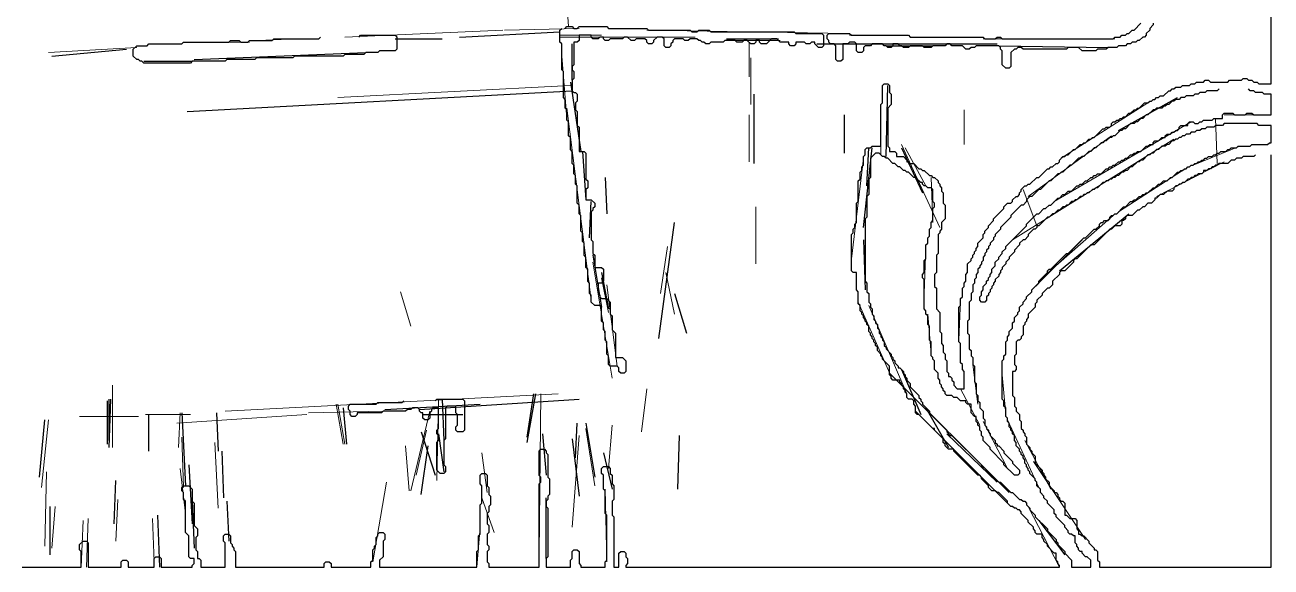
# Model space of a CAD drawing. Header units: metres. Extents: x 0 to 320, y 0 to 426.
# Drawn here: x 139.9 to 319.5, y 0.2 to 78.5 of the extents above; entities that cross this region are included whole.
import ezdxf

# ---------------------------------------------------------------- set-up
doc = ezdxf.new("R2010")
doc.units = ezdxf.units.M
for name, color, linetype in [('CUT', 7, 'Continuous'), ('FOLD', 1, 'Continuous'), ('OUTLINE', 3, 'Continuous')]:
    doc.layers.add(name, color=color, linetype=linetype)

msp = doc.modelspace()

# ---------------------------------------------------------------- linework, layer by layer
at = {"layer": 'CUT', "lineweight": 25}
for p, q in [((202.5, 76.75), (217, 77.5)), ((193.25, 76.5), (200, 76.5)), ((218.75, 70.5), (218.75, 75.75)), ((241, 76.5), (248.5, 76.5)), ((254, 75.75), (280, 75.75)), ((264, 75.5), (270.75, 75.5)), ((280.25, 75.5), (296, 75.25)), ((143.75, 74), (154.5, 75)), ((164.25, 73.5), (189, 74.5)), ((157, 73.25), (164, 73.25)), ((218.5, 70.25), (220, 60.25)), ((163.25, 66), (218.75, 69)), ((245, 58.5), (245, 68.5)), ((264, 59.5), (264.25, 69.75)), ((297.5, 63.25), (306, 68)), ((258, 60), (258, 65.5)), ((220.25, 60.25), (220.75, 53.25)), ((260.75, 49.25), (262, 60.75)), ((261.25, 55.25), (261.5, 60.75)), ((266.25, 60.75), (269.25, 54.25)), ((223.5, 56.5), (223.75, 51.25)), ((221.25, 47.75), (221.5, 53)), ((289, 43), (299, 51.25)), ((231.25, 33.25), (233.5, 50)), ((260.75, 47.5), (261, 40.25)), ((221.75, 45.25), (223, 37.75)), ((223, 42.75), (224, 37.5)), ((233.5, 39.75), (235.25, 34)), ((266.25, 28.75), (269, 22.25)), ((212.25, 18.25), (213.5, 25.25)), ((212.25, 19), (213.25, 25.25)), ((151.75, 24.25), (151.75, 18)), ((152, 17.5), (152.25, 24.5)), ((152, 18.5), (152, 24.5)), ((191.75, 23), (205.5, 23.75)), ((196.75, 23), (219.75, 24.5)), ((200, 24.5), (200.25, 18.5)), ((157.75, 17), (157.75, 22.25)), ((162.5, 22.5), (163, 12)), ((167.5, 22.5), (167.75, 17)), ((185.75, 23.25), (186.25, 18)), ((197.25, 22.25), (203, 22.25)), ((269.75, 23.25), (273, 17.5)), ((142, 13.25), (142.75, 21.5)), ((219.25, 16), (219.5, 21)), ((220.75, 21), (222, 13.25)), ((197, 19.75), (199, 13.5)), ((199.5, 19.5), (200.25, 14)), ((214.5, 19.5), (215, 13.5)), ((218.75, 18.75), (219.75, 10.5)), ((234, 11.5), (234.25, 19.25)), ((272.75, 19.5), (280, 12.5)), ((168.25, 17), (168.5, 10.25)), ((197, 10.75), (198, 17.75)), ((223.25, 16.75), (224.5, 11.5)), ((163.5, 15), (164, 6.5)), ((152.75, 6.5), (153, 12.75)), ((143.5, 2), (143.5, 9)), ((164, 9.75), (164.25, 3)), ((169, 9.75), (169.25, 4)), ((215, 1.5), (215, 10.25)), ((159, 7.75), (159.25, 0.25)), ((286, 7), (289.75, 2))]:
    msp.add_line(p, q, dxfattribs=at)
at = {"layer": 'FOLD', "lineweight": 18}
for p, q in [((217.75, 84.5), (218.25, 78.25)), ((186, 76.75), (208.75, 77.75)), ((209, 77.75), (219.75, 78)), ((229.5, 77.75), (258.5, 77.25)), ((163, 76), (172.25, 76)), ((173.5, 76.25), (179, 76.5)), ((217, 77), (223, 77)), ((217, 76.75), (236.5, 76.75)), ((242.25, 76.25), (248.75, 76.25)), ((244.25, 76), (244.25, 71)), ((258.75, 77), (267, 77)), ((268, 76.75), (277.75, 76.75)), ((278, 76.5), (297, 76.5)), ((143.25, 74.5), (156, 75.25)), ((217.25, 74), (218, 65)), ((244.5, 73.75), (244.5, 67)), ((185, 68), (218.5, 69.75)), ((218, 66.5), (221.5, 38.75)), ((263.25, 59.75), (263.25, 66.75)), ((289.25, 59.25), (301.75, 67.25)), ((244.25, 65.5), (244.25, 58.75)), ((275.25, 66.25), (275.25, 61.25)), ((311.5, 65), (311.75, 58.5)), ((312.75, 65.5), (319.5, 65.5)), ((288.25, 53), (308, 64.5)), ((266.25, 61.25), (271.75, 49.25)), ((282.25, 47.5), (305.5, 62)), ((284.5, 53.75), (296.5, 62.5)), ((266.75, 60.75), (269.75, 55.25)), ((308.25, 58.25), (315, 61)), ((259, 44.75), (260.75, 59.25)), ((297.5, 51.5), (306.75, 57.5)), ((303, 53.75), (312.75, 58.75)), ((270.5, 56.5), (270.75, 50)), ((283.75, 54.75), (285.75, 49.5)), ((245.25, 44), (245.25, 52.25)), ((286.5, 42), (296.75, 51)), ((285.25, 40.5), (292.25, 47.5)), ((231.5, 39.75), (232.5, 46.5)), ((269.5, 39.75), (269.75, 46.5)), ((221.75, 44.25), (224.5, 27.5)), ((223, 42), (224, 37)), ((232.25, 42.75), (233.5, 36.75)), ((194, 40), (195.5, 35)), ((223.75, 41), (225.25, 29.25)), ((260, 38.5), (264.75, 27.75)), ((261.5, 38), (267, 25.25)), ((274.5, 33), (274.75, 38.75)), ((270, 36.75), (270.5, 31)), ((276.5, 29.5), (277.25, 23.75)), ((264.5, 28.25), (281.75, 11)), ((280.75, 28), (281.25, 22.25)), ((152.5, 17.5), (152.5, 26.5)), ((168.75, 22.75), (216.75, 25.25)), ((214, 2.25), (214.25, 25.25)), ((228.75, 19.75), (229.5, 26)), ((274.75, 26), (277.5, 20.75)), ((184.75, 23.75), (185.75, 18)), ((185, 23.75), (186, 18)), ((199.25, 12.75), (199.5, 24.5)), ((147.75, 22), (156.25, 22)), ((157.25, 22.25), (163.75, 22.25)), ((161.75, 21), (180.5, 22.25)), ((162, 17.5), (162.25, 22.5)), ((180.75, 22.5), (191.5, 22.75)), ((195.5, 11.25), (198.25, 22.75)), ((268.25, 22.75), (281.75, 9.25)), ((142.25, 11.75), (143.25, 21.5)), ((196.25, 13.5), (197.75, 20)), ((220.75, 20.25), (222, 12)), ((224, 14.5), (224.5, 20.75)), ((278, 21.25), (281.5, 14.5)), ((281.5, 21.5), (286, 11.75)), ((162.5, 19), (162.75, 11.75)), ((167.25, 18.25), (167.75, 8.75)), ((218.75, 6), (219.75, 19.25)), ((284, 18.5), (287.75, 11.5)), ((194.75, 17.75), (195.25, 11.25)), ((205.75, 16.75), (206.5, 11)), ((162.25, 14.5), (163, 8)), ((285.25, 15.5), (292.75, 4.25)), ((142.75, 3.25), (143, 14)), ((190, 1), (192, 12.5)), ((223.5, 11.5), (223.75, 1)), ((143.75, 3), (144.25, 9)), ((153, 4), (153.25, 10)), ((205.75, 10.25), (207.5, 5.25)), ((284.5, 9), (289, 0.25)), ((148.75, 0.25), (149, 7.25)), ((158.25, 7.25), (158.5, 1)), ((148, 0.25), (148.25, 7)), ((205, 0.25), (205.5, 6))]:
    msp.add_line(p, q, dxfattribs=at)
at = {"layer": 'OUTLINE'}
for points in [[(139.5, 0.25), (148, 0.25), (148, 2.5), (147.75, 2.75), (147.75, 3.5), (148.25, 4), (148.75, 4), (149, 3.75), (149, 0.25), (153.75, 0.25), (153.75, 1), (154, 1.25), (154.5, 1.25), (154.75, 1), (154.75, 0.25), (158.5, 0.25), (158.5, 1.5), (158.75, 1.75), (159.25, 1.75), (159.5, 1.5), (159.5, 0.25), (164, 0.25), (164, 0.5), (164.25, 0.75), (164.25, 1.5), (163.75, 1.5), (163.5, 1.75), (163.5, 4.75), (163, 5.25), (163, 9.75), (162.75, 10), (162.75, 11), (162.5, 11.25), (162.5, 11.75), (162.75, 12), (163.5, 12), (164, 11.5), (164, 9.75), (164.25, 9.5), (164.25, 6.25), (164.75, 5.75), (164.75, 4.75), (164.5, 4.5), (164.5, 2.75), (164.75, 2.5), (164.75, 1.5), (165, 1.5), (165.25, 1.25), (165.25, 0.25), (168.75, 0.25), (168.75, 3.75), (168.5, 4), (168.5, 4.75), (168.75, 5), (169.25, 5), (169.5, 4.75), (169.5, 3.75), (169.75, 3.5), (169.75, 3.25), (170, 3), (170, 2.75), (170.25, 2.5), (170.25, 0.25), (183, 0.25), (183, 0.75), (183.25, 1), (183.75, 1), (184, 0.75), (184, 0.25), (189.75, 0.25), (189.75, 1), (190, 1.25), (190, 2.75), (190.25, 3), (190.25, 3.25), (190.5, 3.5), (190.5, 4.5), (190.75, 4.75), (190.75, 5), (191, 5.25), (191.5, 5.25), (191.75, 5), (191.75, 4.25), (191.5, 4), (191.5, 1.75), (191, 1.25), (191, 0.25), (205, 0.25), (205, 2.5), (205.25, 2.75), (205.25, 4.75), (205.5, 5), (205.5, 9.25), (205.75, 9.5), (205.75, 12), (205.5, 12.25), (205.5, 13.5), (205.75, 13.75), (206.25, 13.75), (206.5, 13.5), (206.5, 12), (206.75, 11.75), (206.75, 10.75), (207, 10.5), (207, 9.25), (206.75, 9), (206.75, 8.25), (206.5, 8), (206.5, 6.5), (206.75, 6.25), (206.75, 5.25), (206.5, 5), (206.5, 3.5), (206.75, 3.25), (206.75, 2.75), (206.5, 2.5), (206.5, 1), (206.75, 0.75), (206.75, 0.25), (214, 0.25), (214, 12.25), (214.25, 12.5), (214.25, 13.25), (214, 13.5), (214, 17), (214.25, 17.25), (214.75, 17.25), (215, 17), (215, 16.75), (215.25, 16.5), (215.25, 13.25), (215.5, 13), (215.5, 10.75), (215.25, 10.5), (215.25, 10), (215, 9.75), (215, 9), (215.25, 8.75), (215.25, 1.75), (215, 1.5), (215, 0.25), (218.5, 0.25), (218.5, 1.25), (218.75, 1.5), (218.75, 2.5), (219, 2.75), (219.5, 2.75), (219.75, 2.5), (219.75, 0.75), (220, 0.5), (220, 0.25), (223.5, 0.25), (223.5, 1), (223.75, 1.25), (223.75, 7.75), (223.5, 8), (223.5, 11.25), (223.25, 11.5), (223.25, 13.5), (223, 13.75), (223, 14.5), (223.25, 14.75), (224, 14.75), (224.25, 14.5), (224.25, 13.75), (224.5, 13.5), (224.5, 12.25), (224.75, 12), (224.75, 10), (224.5, 9.75), (224.5, 7.75), (224.75, 7.5), (224.75, 0.25), (225.5, 0.25), (225.5, 2.25), (225.75, 2.5), (226.25, 2.5), (226.5, 2.25), (226.5, 1.75), (226.75, 1.5), (226.75, 0.75), (226.5, 0.5), (226.5, 0.25), (289, 0.25), (289, 0.5), (288.75, 0.75), (288.75, 1), (288.5, 1.25), (288.5, 2.25), (288.25, 2.25), (287.25, 3.25), (287.25, 3.5), (286.75, 4), (286.75, 4.25), (286.5, 4.5), (286.5, 5), (285.75, 5), (285.5, 5.25), (285.5, 5.5), (285.25, 5.75), (285.25, 6), (284.5, 6.75), (284.5, 7), (283.5, 8), (283.5, 8.25), (283.25, 8.5), (283, 8.5), (282.75, 8.75), (282.5, 8.75), (282.25, 9), (282, 9), (281.5, 9.5), (281.5, 9.75), (280.25, 11), (280, 11), (279.75, 11.25), (279.25, 11.25), (278.75, 11.75), (278.75, 12), (277.75, 13), (277.75, 13.25), (277.5, 13.5), (277.25, 13.5), (273.75, 17), (273.75, 17.25), (273, 17.25), (272.5, 17.75), (272.5, 18), (272.25, 18.25), (272.25, 18.75), (271, 20), (271, 20.25), (270.75, 20.25), (268.75, 22.25), (268.5, 22.25), (268.25, 22.5), (268.25, 23.5), (268, 23.75), (268, 24.25), (267.75, 24.5), (267.25, 24.5), (267, 24.75), (267, 25.25), (266.75, 25.5), (266.75, 25.75), (266.5, 26), (266.5, 26.25), (266.25, 26.5), (266.25, 26.75), (266, 27), (266, 27.25), (265, 27.25), (264.75, 27.5), (264.75, 27.75), (264.5, 28), (264.5, 29.25), (263.5, 30.25), (263.5, 30.5), (263.25, 30.75), (263.25, 31), (262.75, 31.5), (262.75, 32), (262.5, 32.25), (262.5, 32.5), (262.25, 32.75), (262.25, 33), (262, 33.25), (262, 33.5), (261.75, 33.75), (261.75, 34), (261.5, 34.25), (261.5, 35), (261.25, 35.25), (261.25, 35.5), (261, 35.75), (261, 36), (260.75, 36.25), (260.75, 36.5), (260.5, 36.75), (260.5, 37), (260.25, 37.25), (260.25, 38), (260, 38.25), (260, 40), (259.75, 40.25), (259.75, 42.75), (259.25, 42.75), (259, 43), (259, 48.25), (259.25, 48.5), (259.25, 49), (259.5, 49.25), (259.5, 49.75), (259.75, 50), (259.75, 52.75), (260, 53), (260, 56), (260.25, 56.25), (260.25, 57.25), (260.5, 57.5), (260.5, 58), (260.75, 58.25), (260.75, 59.5), (261, 59.75), (261, 60.5), (261.25, 60.75), (261.75, 60.75), (262, 61), (263.25, 61), (263.25, 67), (263.5, 67.25), (263.5, 69.75), (263.75, 70), (264.25, 70), (264.5, 69.75), (264.5, 68.75), (264.75, 68.5), (264.75, 67), (264.25, 66.5), (264.25, 61), (264.5, 60.75), (264.5, 60.25), (265.25, 60.25), (265.5, 60), (265.5, 59.5), (266.5, 59.5), (267, 59), (267, 58.75), (267.25, 58.75), (267.5, 58.5), (268, 58.5), (268.75, 57.75), (269, 57.75), (269.25, 57.5), (269.5, 57.5), (270.25, 56.75), (270.5, 56.75), (270.75, 56.5), (271, 56.5), (271.5, 56), (271.5, 55.75), (271.75, 55.5), (271.75, 55.25), (272, 55), (272, 54.5), (272.25, 54.25), (272.25, 52.75), (272.5, 52.5), (272.5, 50.5), (272, 50), (272, 49), (271.75, 48.75), (271.75, 48.5), (271.5, 48.25), (271.5, 45.5), (271.25, 45.25), (271.25, 42.75), (271, 42.5), (271, 40.75), (271.25, 40.5), (271.25, 37.5), (271.75, 37), (271.75, 34.25), (272, 34), (272, 32.5), (272.25, 32.25), (272.25, 31.25), (272.5, 31), (272.5, 30.25), (272.75, 30), (272.75, 28.5), (273, 28.25), (273, 27.75), (273.25, 27.75), (273.5, 27.5), (273.5, 27.25), (273.75, 27), (273.75, 26.5), (274.25, 26), (275.25, 26), (275.25, 28.5), (275, 28.75), (275, 29.5), (274.75, 29.75), (274.75, 32.5), (274.5, 32.75), (274.5, 37.75), (274.75, 38), (274.75, 39), (275, 39.25), (275, 40.5), (275.25, 40.75), (275.25, 41.25), (275.5, 41.5), (275.5, 42.5), (275.75, 42.75), (275.75, 44), (276.25, 44.5), (276.25, 44.75), (276.5, 45), (276.5, 45.25), (276.75, 45.5), (276.75, 45.75), (277, 46), (277, 46.25), (277.25, 46.5), (277.25, 47), (278, 47.75), (278, 48.25), (278.25, 48.5), (278.25, 48.75), (278.75, 49.25), (278.75, 49.5), (279.5, 50.25), (279.5, 50.5), (281, 52), (281, 52.25), (281.5, 52.75), (282, 52.75), (282.25, 53), (282.25, 53.25), (282.75, 53.75), (283, 53.75), (283.25, 54), (283.25, 54.25), (283.5, 54.5), (283.5, 54.75), (284, 55.25), (284.25, 55.25), (284.5, 55.5), (284.75, 55.5), (285.75, 56.5), (286, 56.5), (287.25, 57.75), (287.5, 57.75), (287.75, 58), (288, 58), (288.5, 58.5), (288.75, 58.5), (289, 58.75), (289, 59), (289.5, 59.5), (289.75, 59.5), (290, 59.75), (290.25, 59.75), (291, 60.5), (291.25, 60.5), (292, 61.25), (292.25, 61.25), (292.5, 61.5), (292.75, 61.5), (293.25, 62), (293.5, 62), (293.75, 62.25), (294, 62.25), (295.25, 63.5), (295.5, 63.5), (295.75, 63.75), (296.25, 63.75), (296.5, 64), (296.5, 64.25), (296.75, 64.5), (297, 64.5), (297.25, 64.75), (297.5, 64.75), (297.75, 65), (298, 65), (298.25, 65.25), (298.5, 65.25), (299, 65.75), (299.25, 65.75), (299.75, 66.25), (300, 66.25), (300.25, 66.5), (300.5, 66.5), (301.25, 67.25), (301.75, 67.25), (302, 67.5), (302.25, 67.5), (302.5, 67.75), (302.75, 67.75), (303, 68), (303.25, 68), (303.5, 68.25), (304, 68.25), (304.75, 69), (305, 69), (305.25, 69.25), (305.5, 69.25), (305.75, 69.5), (306.5, 69.5), (306.75, 69.75), (307.75, 69.75), (308, 70), (308.5, 70), (308.75, 70.25), (309.75, 70.25), (310, 70.5), (310.5, 70.5), (310.75, 70.25), (313.25, 70.25), (313.5, 70.5), (315.25, 70.5), (315.5, 70.75), (316, 70.75), (316.25, 70.5), (316.75, 70.5), (317, 70.25), (317.5, 70.25), (317.75, 70), (319.5, 70), (319.5, 86.5)], [(217.75, 78), (218, 78.25), (218.75, 78.25), (219, 78), (219.5, 78), (219.75, 78.25), (223.75, 78.25), (224, 78), (229.5, 78), (229.75, 77.75), (235.75, 77.75), (236, 77.5), (236.75, 77.5), (237, 77.75), (238.5, 77.75), (238.75, 77.5), (250.75, 77.5), (251, 77.25), (254.75, 77.25), (255, 77), (255, 75.5), (254.75, 75.25), (254.25, 75.25), (253.75, 75.75), (253.75, 76), (253.25, 76), (253, 75.75), (252.5, 75.75), (252.25, 76), (251, 76), (251, 75.75), (250.75, 75.5), (250.25, 75.5), (250, 75.75), (250, 76), (248.75, 76), (248.25, 76.5), (247.5, 76.5), (246.75, 75.75), (246, 75.75), (245.75, 76), (245.75, 76.25), (245.25, 76.25), (245.25, 76), (245, 75.75), (244.5, 75.75), (244, 76.25), (243.5, 76.25), (243.25, 76), (242.5, 76), (242.25, 76.25), (240.75, 76.25), (240.5, 76), (238.75, 76), (238.5, 75.75), (238, 75.75), (237.75, 76), (237.5, 76), (237.25, 76.25), (237, 76.25), (236.75, 76.5), (235.75, 76.5), (235.5, 76.25), (235, 76.25), (234.75, 76.5), (233.5, 76.5), (233.25, 76.25), (233.25, 76), (233, 75.75), (233, 75.5), (232.75, 75.25), (232.25, 75.25), (232, 75.5), (232, 76.5), (231.75, 76.75), (231, 76.75), (230.5, 76.25), (230.5, 76), (230.25, 75.75), (229.75, 75.75), (229.5, 76), (229.5, 76.25), (229.25, 76.5), (228, 76.5), (227.75, 76.25), (227.25, 76.25), (226.75, 76.75), (226.25, 76.75), (226, 76.5), (224.25, 76.5), (224, 76.25), (223.5, 76.25), (223.25, 76.5), (223.25, 76.75), (222.75, 76.75), (222.5, 76.5), (221.75, 76.5), (221.5, 76.75), (221.5, 77), (219.75, 77), (219.75, 76.25), (219.5, 76), (219, 76), (219, 72.75), (218.75, 72.5), (218.75, 72), (219, 71.75), (219, 70.75), (218.75, 70.5), (218.75, 69), (219, 68.75), (219.25, 68.75), (219.5, 68.5), (219.5, 67.5), (219.25, 67.25), (219.25, 66.25), (219.5, 66), (219.5, 64), (219.75, 63.75), (219.75, 60.25), (220.5, 60.25), (220.75, 60), (220.75, 56.25), (221, 56), (221, 55), (220.75, 54.75), (220.75, 53.25), (221.5, 53.25), (222, 52.75), (222, 52.25), (221.75, 52), (221.75, 51.75), (221.5, 51.5), (221.5, 47.5), (221.75, 47.25), (221.75, 45.5), (222, 45.25), (222, 43.5), (223, 43.5), (223.25, 43.25), (223.25, 41.5), (223, 41.25), (222.5, 41.25), (222.5, 39.75), (222.75, 39.5), (222.75, 39.25), (223, 39), (223.75, 39), (224.25, 38.5), (224.25, 36.75), (224.5, 36.5), (224.5, 34.5), (225, 34), (225, 30.5), (226, 30.5), (226.5, 30), (226.5, 28.5), (226.25, 28.25), (225.75, 28.25), (225.5, 28.5), (225.5, 29), (225.25, 29.25), (224.25, 29.25), (224, 29.5), (224, 30.75), (223.75, 31), (223.75, 32.75), (223.5, 33), (223.5, 34.25), (223.25, 34.5), (223.25, 35.5), (223, 35.75), (223, 38), (222, 38), (221.5, 38.5), (221.5, 39.5), (221.25, 39.75), (221.25, 41.25), (221, 41.5), (221, 43.25), (220.75, 43.5), (220.75, 45), (220.5, 45.25), (220.5, 47), (220.25, 47.25), (220.25, 48.5), (220, 48.75), (220, 51), (219.75, 51.25), (219.75, 52.5), (219.5, 52.75), (219.5, 55.25), (219.25, 55.5), (219.25, 56.75), (219, 57), (219, 58.25), (218.75, 58.5), (218.75, 60.25), (218.5, 60.5), (218.5, 62.25), (218.25, 62.5), (218.25, 64.5), (218, 64.75), (218, 66.25), (217.75, 66.5), (217.75, 67.75), (217.5, 68), (217.5, 71.75), (217.25, 72), (217.25, 75.75), (217, 76), (217, 77.75), (217.25, 78)], [(302.5, 78.75), (302.5, 78.5), (302, 78), (302, 77.75), (301.5, 77.25), (301.5, 77), (301.25, 76.75), (301, 76.75), (300.5, 76.25), (300.25, 76.25), (300, 76), (299.5, 76), (299.25, 75.75), (298.75, 75.75), (298.5, 75.5), (297.5, 75.5), (297.25, 75.25), (296, 75.25), (295.75, 75), (294.5, 75), (294.25, 74.75), (292.25, 74.75), (291.75, 75.25), (290.25, 75.25), (290, 75), (283.75, 75), (283.5, 75.25), (283, 75.25), (282.75, 75), (282.5, 75), (282, 74.5), (282, 72.5), (281.75, 72.25), (281.25, 72.25), (280.75, 72.75), (280.75, 74.75), (280.5, 75), (280.5, 75.25), (280.25, 75.5), (277, 75.5), (276.75, 75.25), (276.25, 75.25), (276, 75), (275.5, 75), (275, 75.5), (273.5, 75.5), (273.25, 75.75), (272.75, 75.75), (272.5, 75.5), (270.75, 75.5), (270.5, 75.25), (269.5, 75.25), (269.25, 75.5), (267.5, 75.5), (267.25, 75.25), (266.5, 75.25), (266.25, 75.5), (266, 75.5), (265.75, 75.75), (265, 75.75), (265, 75.5), (264.75, 75.25), (264.25, 75.25), (264, 75.5), (263.75, 75.5), (263.5, 75.75), (262, 75.75), (261.75, 75.5), (261, 75.5), (260.75, 75.25), (260.75, 74.75), (260.5, 74.5), (260, 74.5), (259.75, 74.75), (259.75, 75.75), (259.5, 76), (258.75, 76), (258.5, 75.75), (257.75, 75.75), (257.75, 73.5), (257.5, 73.25), (257, 73.25), (256.75, 73.5), (256.75, 75.5), (256.5, 75.75), (256, 75.75), (255.75, 76), (255.75, 76.25), (255.5, 76.5), (255.5, 77), (255.75, 77.25), (258.75, 77.25), (259, 77), (267.25, 77), (267.5, 76.75), (278, 76.75), (278.25, 76.5), (279.75, 76.5), (280, 76.75), (280.5, 76.75), (280.75, 76.5), (296.75, 76.5), (297, 76.75), (297.75, 76.75), (298, 77), (298.5, 77), (298.75, 77.25), (299, 77.25), (299.5, 77.75), (299.75, 77.75), (300.75, 78.75)], [(188, 76.75), (188.25, 77), (193.25, 77), (193.5, 76.75), (193.5, 75), (193.25, 74.75), (191, 74.75), (190.75, 74.5), (189, 74.5), (188.75, 74.25), (186, 74.25), (185.75, 74), (178.75, 74), (178.5, 73.75), (173.25, 73.75), (173, 73.5), (169, 73.5), (168.75, 73.25), (164, 73.25), (163.75, 73), (157, 73), (156.75, 73.25), (156.5, 73.25), (156.25, 73.5), (156, 73.5), (155.5, 74), (155.5, 75), (156, 75.5), (157.5, 75.5), (157.75, 75.75), (162.5, 75.75), (162.75, 76), (169.25, 76), (169.5, 76.25), (170.75, 76.25), (171, 76), (172, 76), (172.25, 76.25), (175.5, 76.25), (175.75, 76.5), (182.25, 76.5), (182.5, 76.75)], [(312, 69.25), (311.75, 69), (310.25, 69), (310, 68.75), (309.25, 68.75), (309, 68.5), (308.5, 68.5), (308.25, 68.25), (307.25, 68.25), (307, 68), (306.5, 68), (306.25, 67.75), (305.75, 67.75), (305.5, 67.5), (305.25, 67.5), (304.75, 67), (304.5, 67), (304.25, 66.75), (304, 66.75), (303.75, 66.5), (303, 66.5), (302.75, 66.25), (302.5, 66.25), (301.75, 65.5), (301.5, 65.5), (301, 65), (300.75, 65), (300.25, 64.5), (300, 64.5), (299.75, 64.25), (299.25, 64.25), (298.5, 63.5), (298.25, 63.5), (298, 63.25), (297.75, 63.25), (297, 62.5), (296.75, 62.5), (296.5, 62.25), (296.25, 62.25), (295.75, 61.75), (295.5, 61.75), (295.25, 61.5), (295, 61.5), (294.25, 60.75), (294, 60.75), (293.5, 60.25), (293.25, 60.25), (292.5, 59.5), (292.25, 59.5), (292, 59.25), (291.75, 59.25), (290.75, 58.25), (290.5, 58.25), (289.5, 57.25), (289.25, 57.25), (289, 57), (288.75, 57), (287.75, 56), (287.5, 56), (286.25, 54.75), (286, 54.75), (285, 53.75), (284.75, 53.75), (284.25, 53.25), (284.25, 53), (283.75, 52.5), (283.5, 52.5), (282, 51), (282, 50.75), (280.5, 49.25), (280.5, 49), (279.75, 48.25), (279.75, 48), (279.5, 47.75), (279.5, 47.5), (279, 47), (279, 46.75), (278.75, 46.5), (278.75, 46.25), (278.5, 46), (278.5, 45.75), (278.25, 45.5), (278.25, 45.25), (278, 45), (278, 44.5), (277.75, 44.25), (277.75, 44), (277.5, 43.75), (277.5, 43.5), (277.25, 43.25), (277.25, 42.75), (277, 42.5), (277, 42), (276.75, 41.75), (276.75, 41.25), (276.5, 41), (276.5, 40), (276.25, 39.75), (276.25, 38.75), (276, 38.5), (276, 36), (275.75, 35.75), (275.75, 34), (276, 33.75), (276, 31.75), (276.25, 31.5), (276.25, 30.75), (276.5, 30.5), (276.5, 29.5), (276.75, 29.25), (276.75, 27), (277, 26.75), (277, 25.25), (277.25, 25), (277.25, 24.25), (277.5, 24), (277.5, 23.25), (278, 22.75), (278, 21.75), (278.25, 21.5), (278.25, 20.75), (278.5, 20.5), (278.5, 20.25), (278.75, 20), (278.75, 19.75), (279, 19.5), (279, 19.25), (279.75, 18.5), (279.75, 18.25), (280, 18), (280, 17.75), (280.25, 17.75), (281, 17), (281, 16.75), (282.25, 15.5), (282.25, 15.25), (283.25, 14.25), (283.25, 13.75), (283, 13.5), (282.5, 13.5), (281, 15), (281, 15.25), (279, 17.25), (279, 17.5), (278, 18.5), (278, 19), (277.75, 19.25), (277.75, 19.75), (277.5, 20), (277.5, 20.5), (277.25, 20.75), (277.25, 21), (277, 21.25), (277, 22), (276.75, 22), (276.25, 22.5), (276.25, 23.75), (275.75, 23.75), (275.5, 24), (275.5, 24.25), (274.75, 24.25), (274.25, 24.75), (273.75, 24.75), (273.5, 25), (272.75, 25), (272.5, 25.25), (272.5, 25.5), (272.25, 25.75), (272.25, 26), (272, 26.25), (272, 26.5), (271.75, 26.75), (271.75, 27.25), (271.5, 27.5), (271.5, 28.25), (271, 28.75), (271, 30), (270.75, 30.25), (270.75, 30.5), (270.5, 30.75), (270.5, 32.75), (270.25, 33), (270.25, 35), (270, 35.25), (270, 36.5), (269.75, 36.75), (269.75, 37.25), (269.5, 37.5), (269.5, 41.75), (269.25, 42), (269.25, 42.5), (269.5, 42.75), (269.5, 44.5), (269.75, 44.75), (269.75, 46.75), (270, 47), (270, 47.75), (270.25, 48), (270.25, 49), (270.5, 49.25), (270.5, 50), (270.75, 50.25), (270.75, 52), (271, 52.25), (271, 52.75), (270.75, 53), (270.75, 54.75), (270.5, 55), (270, 55), (269.75, 55.25), (269.5, 55.25), (269.25, 55.5), (269.25, 55.75), (269, 55.75), (268.25, 56.5), (268, 56.5), (267.25, 57.25), (267, 57.25), (266.75, 57.5), (266.5, 57.5), (266, 58), (265.75, 58), (265.25, 58.5), (265, 58.5), (264.25, 59.25), (264, 59.25), (263.75, 59.5), (263.5, 59.5), (263, 60), (262.5, 60), (261.75, 59.25), (261.75, 56.5), (261.5, 56.25), (261.5, 54), (261.25, 53.75), (261.25, 50.75), (261, 50.5), (261, 41.5), (261.25, 41.25), (261.25, 40), (261.5, 39.75), (261.5, 38.5), (261.75, 38.25), (261.75, 37.75), (262, 37.5), (262, 36.75), (262.25, 36.5), (262.25, 36), (262.5, 35.75), (262.5, 35.5), (262.75, 35.25), (262.75, 34.75), (263, 34.5), (263, 34), (263.25, 33.75), (263.25, 33.5), (263.5, 33.25), (263.5, 33), (263.75, 32.75), (263.75, 32.25), (264, 32), (264, 31.75), (264.75, 31), (264.75, 30.75), (265, 30.5), (265, 30.25), (265.25, 30), (265.25, 29.75), (265.75, 29.25), (265.75, 29), (266, 29), (266.5, 28.5), (266.5, 28.25), (266.75, 28), (266.75, 27.75), (267, 27.5), (267, 27.25), (267.5, 26.75), (267.5, 26.25), (268.75, 25), (268.75, 24.75), (269, 24.5), (269, 24.25), (269.25, 24), (269.25, 23.75), (270.25, 22.75), (270.25, 22.5), (272.75, 20), (272.75, 19.75), (273.25, 19.25), (273.5, 19.25), (277.75, 15), (277.75, 14.75), (278.25, 14.25), (278.5, 14.25), (279.75, 13), (279.75, 12.75), (280, 12.75), (280.25, 12.5), (280.5, 12.5), (282, 11), (282.25, 11), (283.25, 10), (283.5, 10), (283.75, 9.75), (284, 9.75), (284.25, 9.5), (284.25, 9.25), (284.75, 8.75), (284.75, 8.5), (285.5, 7.75), (285.5, 7.5), (287.25, 5.75), (287.25, 5.5), (288.5, 4.25), (288.5, 4), (288.75, 3.75), (288.75, 3.5), (289.75, 2.5), (289.75, 2.25), (290.75, 1.25), (290.75, 0.25), (293.5, 0.25), (293.5, 1.25), (293, 1.75), (292.75, 1.75), (292.25, 2.25), (292.25, 2.5), (292, 2.5), (291.75, 2.75), (291.75, 3), (291.5, 3.25), (291.5, 3.5), (291.25, 3.75), (291.25, 4.75), (291, 4.75), (290.75, 5), (290.5, 5), (290.25, 5.25), (290.25, 5.5), (289.75, 6), (289.75, 6.25), (288.5, 7.5), (288.5, 7.75), (288.25, 8), (288.25, 8.5), (287.25, 9.5), (287.25, 9.75), (286.75, 10.25), (286.75, 10.5), (286.25, 11), (286.25, 11.5), (285.75, 12), (285.75, 12.5), (285.5, 12.75), (285.5, 13), (284.75, 13.75), (284.75, 14), (284.5, 14.25), (284.5, 14.5), (284.25, 14.75), (284.25, 15), (284, 15.25), (284, 15.75), (283.75, 16), (283.75, 16.25), (283.5, 16.5), (283.5, 16.75), (283.25, 17), (283.25, 17.25), (282.75, 17.75), (282.75, 18.25), (282.5, 18.5), (282.5, 19.25), (282.25, 19.5), (282.25, 19.75), (282, 20), (282, 20.25), (281.75, 20.5), (281.75, 21), (281.5, 21.25), (281.5, 21.75), (281.25, 22), (281.25, 23.25), (281, 23.5), (281, 24.25), (280.75, 24.5), (280.75, 30), (281, 30.25), (281, 30.75), (281.25, 31), (281.25, 32.75), (281.5, 33), (281.5, 33.5), (281.75, 33.75), (281.75, 34.25), (282.25, 34.75), (282.25, 35.5), (282.5, 35.75), (282.5, 36.25), (283, 36.75), (283, 37), (283.25, 37.25), (283.25, 37.75), (283.75, 38.25), (283.75, 38.5), (284.25, 39), (284.25, 39.25), (285, 40), (285, 40.25), (286, 41.25), (286, 41.5), (287.25, 42.75), (287.25, 43), (287.5, 43.25), (287.75, 43.25), (290, 45.5), (290.25, 45.5), (292.5, 47.75), (292.75, 47.75), (294, 49), (294.25, 49), (294.75, 49.5), (294.75, 49.75), (295, 50), (295.25, 50), (295.5, 50.25), (296, 50.25), (296.25, 50.5), (296.25, 50.75), (296.5, 51), (296.75, 51), (297, 51.25), (297.25, 51.25), (298.25, 52.25), (298.5, 52.25), (299.25, 53), (299.5, 53), (299.75, 53.25), (300, 53.25), (300.5, 53.75), (300.75, 53.75), (301, 54), (301.25, 54), (301.5, 54.25), (301.75, 54.25), (302.5, 55), (302.75, 55), (303.25, 55.5), (303.5, 55.5), (304, 56), (304.5, 56), (305, 56.5), (305.25, 56.5), (306, 57.25), (306.25, 57.25), (306.5, 57.5), (306.75, 57.5), (307, 57.75), (307.25, 57.75), (307.5, 58), (307.75, 58), (308, 58.25), (308.25, 58.25), (308.5, 58.5), (308.75, 58.5), (309, 58.75), (309.25, 58.75), (309.5, 59), (309.75, 59), (310, 59.25), (310.25, 59.25), (310.5, 59.5), (311, 59.5), (311.25, 59.75), (311.5, 59.75), (311.75, 60), (312, 60), (312.25, 60.25), (313, 60.25), (313.25, 60.5), (313.5, 60.5), (313.75, 60.75), (314.5, 60.75), (314.75, 61), (316.5, 61), (316.75, 61.25), (319, 61.25), (319.25, 61.5), (319.5, 61.5), (319.5, 64), (317.75, 64), (317.5, 64.25), (312.75, 64.25), (312.5, 64), (311.5, 64), (311.25, 63.75), (310.25, 63.75), (310, 63.5), (309.5, 63.5), (309.25, 63.25), (308.75, 63.25), (308.5, 63), (308, 63), (307.75, 62.75), (307.25, 62.75), (307, 62.5), (306.75, 62.5), (306.5, 62.25), (306.25, 62.25), (306, 62), (305.75, 62), (305.5, 61.75), (305.25, 61.75), (304.75, 61.25), (304.5, 61.25), (304.25, 61), (303.75, 61), (303.25, 60.5), (303, 60.5), (302.5, 60), (302.25, 60), (302, 59.75), (301.75, 59.75), (301, 59), (300.75, 59), (300.5, 58.75), (300.25, 58.75), (299.5, 58), (299.25, 58), (298.75, 57.5), (298.5, 57.5), (298.25, 57.25), (298, 57.25), (297.5, 56.75), (297.25, 56.75), (297, 56.5), (296.75, 56.5), (296.5, 56.25), (296.25, 56.25), (296, 56), (295.75, 56), (295.5, 55.75), (295.25, 55.75), (294.5, 55), (294.25, 55), (294, 54.75), (293.75, 54.75), (293.25, 54.25), (293, 54.25), (292.75, 54), (292.5, 54), (292.25, 53.75), (292, 53.75), (291.5, 53.25), (291.25, 53.25), (291, 53), (290.75, 53), (290.25, 52.5), (290, 52.5), (289.75, 52.25), (289.5, 52.25), (289, 51.75), (288.75, 51.75), (288.25, 51.25), (288, 51.25), (287.5, 50.75), (287.25, 50.75), (286, 49.5), (285.75, 49.5), (285.75, 49.25), (285.5, 49), (285.25, 49), (284.5, 48.25), (284.5, 48), (284, 47.5), (283.75, 47.5), (283.25, 47), (283.25, 46.75), (282.5, 46), (282.5, 45.75), (281.75, 45), (281.75, 44.75), (281.25, 44.25), (281.25, 44), (280.75, 43.5), (280.75, 43.25), (280.5, 43), (280.5, 42.75), (280.25, 42.5), (280.25, 42.25), (279.75, 41.75), (279.75, 41.5), (279.5, 41.25), (279.5, 41), (279.25, 40.75), (279.25, 40.5), (279, 40.25), (279, 40), (278.75, 39.75), (278.75, 39.5), (278.5, 39.25), (278.5, 38.75), (278.25, 38.5), (277.75, 38.5), (277.5, 38.75), (277.5, 39.25), (277.75, 39.5), (277.75, 40), (278, 40.25), (278, 40.75), (278.5, 41.25), (278.5, 41.5), (278.75, 41.75), (278.75, 42), (279, 42.25), (279, 42.5), (279.25, 42.75), (279.25, 43.25), (279.75, 43.75), (279.75, 44.25), (280.25, 44.75), (280.25, 45), (280.75, 45.5), (280.75, 45.75), (281.25, 46.25), (281.25, 46.5), (284.25, 49.5), (284.25, 49.75), (285.75, 51.25), (286, 51.25), (286.75, 52), (287, 52), (287.5, 52.5), (287.75, 52.5), (288.75, 53.5), (289, 53.5), (289.5, 54), (289.75, 54), (290.25, 54.5), (290.75, 54.5), (291.5, 55.25), (291.75, 55.25), (292, 55.5), (292.25, 55.5), (292.75, 56), (293, 56), (293.5, 56.5), (293.75, 56.5), (294, 56.75), (294.25, 56.75), (294.5, 57), (295, 57), (295.75, 57.75), (296, 57.75), (296.25, 58), (296.5, 58), (296.75, 58.25), (297, 58.25), (297.5, 58.75), (297.75, 58.75), (298, 59), (298.25, 59), (298.5, 59.25), (298.75, 59.25), (299.25, 59.75), (299.5, 59.75), (299.75, 60), (300, 60), (300.25, 60.25), (300.75, 60.25), (301.5, 61), (301.75, 61), (302, 61.25), (302.5, 61.25), (302.5, 61.5), (302.75, 61.75), (303.25, 61.75), (303.75, 62.25), (304.25, 62.25), (304.25, 62.5), (304.5, 62.75), (305, 62.75), (305.25, 63), (305.5, 63), (305.75, 63.25), (306, 63.25), (306.25, 63.5), (306.25, 63.75), (306.5, 64), (307.5, 64), (307.5, 64.25), (307.75, 64.5), (308.25, 64.5), (308.5, 64.25), (309, 64.25), (309.25, 64.5), (309.5, 64.5), (309.75, 64.75), (311, 64.75), (311.25, 65), (312.5, 65), (312.5, 65.5), (312.75, 65.75), (314, 65.75), (314.25, 65.5), (315.75, 65.5), (316, 65.75), (316.75, 65.75), (317, 65.5), (319.5, 65.5), (319.5, 68.5), (318.5, 68.5), (318.25, 68.75), (317.25, 68.75), (317, 69), (316.5, 69), (316.25, 69.25)], [(317.25, 59.75), (317, 59.5), (315.5, 59.5), (315.25, 59.25), (314.5, 59.25), (314.25, 59), (313.75, 59), (313.25, 58.5), (312, 58.5), (311.75, 58.25), (311.5, 58.25), (311.25, 58), (311, 58), (310.75, 57.75), (310.5, 57.75), (310.25, 57.5), (309.75, 57.5), (309.75, 57.25), (309.5, 57), (309, 57), (308.75, 56.75), (308.5, 56.75), (308.25, 56.5), (308, 56.5), (307.75, 56.25), (307.5, 56.25), (307, 55.75), (306.75, 55.75), (306.5, 55.5), (306.25, 55.5), (306, 55.25), (305.75, 55.25), (305.5, 55), (305.5, 54.75), (305.25, 54.5), (304.5, 54.5), (304, 54), (303.5, 54), (303, 53.5), (302.75, 53.5), (302.75, 53.25), (302.25, 52.75), (301.75, 52.75), (301.25, 52.25), (301, 52.25), (300.5, 51.75), (300.25, 51.75), (299.5, 51), (298.75, 51), (298.5, 50.75), (298.5, 50.5), (298.25, 50.25), (298, 50.25), (298, 49.75), (297.75, 49.5), (297, 49.5), (296.5, 49), (296.25, 49), (294, 46.75), (293.5, 46.75), (291.5, 44.75), (291.25, 44.75), (291, 44.5), (291, 44.25), (289.75, 43), (289.25, 43), (289, 42.75), (289, 42.5), (288, 41.5), (288, 41), (287.5, 40.5), (287.25, 40.5), (286.5, 39.75), (286.5, 39.5), (285.75, 38.75), (285.75, 38.5), (285.5, 38.25), (285.5, 37.75), (284.5, 36.75), (284.5, 36.25), (284.25, 36), (284.25, 35.75), (284, 35.5), (284, 35.25), (283.75, 35), (283.75, 33.75), (283.5, 33.5), (283.5, 33.25), (283.25, 33), (283, 33), (282.75, 32.75), (282.75, 31), (282.5, 30.75), (282.5, 29.5), (282.75, 29.25), (282.75, 28.75), (282.5, 28.5), (282.25, 28.5), (282.25, 25), (282.5, 24.75), (282.5, 23.5), (282.75, 23.25), (282.75, 22.75), (283.25, 22.25), (283.25, 21.5), (283.5, 21.25), (283.5, 20.25), (283.75, 20), (283.75, 19.75), (284, 19.5), (284, 19.25), (284.25, 19), (284.25, 18), (284.75, 17.5), (284.75, 17.25), (285, 17), (285, 16.75), (285.5, 16.25), (285.5, 15.25), (286.5, 14.25), (286.5, 14), (286.75, 13.75), (286.75, 13.5), (287, 13.25), (287, 13), (287.5, 12.5), (287.5, 12), (288.25, 11.25), (288.25, 11), (288.5, 11), (288.75, 10.75), (288.75, 10.5), (289, 10.25), (289, 10), (289.25, 9.75), (289.5, 9.75), (289.75, 9.5), (289.75, 7.75), (290, 7.75), (290.5, 7.25), (291.25, 7.25), (291.5, 7), (291.5, 5.75), (291.75, 5.5), (291.75, 5), (292, 5), (292.25, 4.75), (292.5, 4.75), (293.25, 4), (293.25, 3.75), (294, 3), (294, 2.75), (294.25, 2.75), (294.5, 2.5), (294.5, 1.25), (294.75, 1), (294.75, 0.25), (319.5, 0.25), (319.5, 59.75)], [(199, 24.25), (199.25, 24.5), (203, 24.5), (203.25, 24.25), (203.25, 20), (203, 19.75), (202.25, 19.75), (202, 20), (202, 20.5), (202.25, 20.75), (202.25, 22.25), (202, 22.5), (202, 23.5), (200.75, 23.5), (200.5, 23.25), (200.5, 18.75), (200.25, 18.5), (200.25, 15), (200.5, 14.75), (200.5, 14), (200.25, 13.75), (199.75, 13.75), (199.25, 14.25), (199.25, 18.25), (199.5, 18.5), (199.5, 19.25), (199.25, 19.5), (199.25, 20), (199.5, 20.25), (199.5, 23.25), (198.75, 23.25), (198.5, 23), (198.5, 22.75), (198.25, 22.5), (198.25, 21.75), (198, 21.5), (197.5, 21.5), (197.25, 21.75), (197.25, 22.5), (197, 22.5), (196.75, 22.75), (196.75, 23), (196.5, 23.25), (195.75, 23.25), (195.5, 23), (195, 23), (194.75, 22.75), (191.5, 22.75), (191.25, 22.5), (187.75, 22.5), (187.75, 22.25), (187.5, 22), (187, 22), (186.75, 22.25), (186.75, 22.75), (186.5, 23), (186.5, 23.5), (186.75, 23.75), (190.5, 23.75), (190.75, 24), (194.25, 24), (194.5, 24.25)]]:
    msp.add_lwpolyline(points, dxfattribs=at)

doc.saveas('drawing.dxf')
